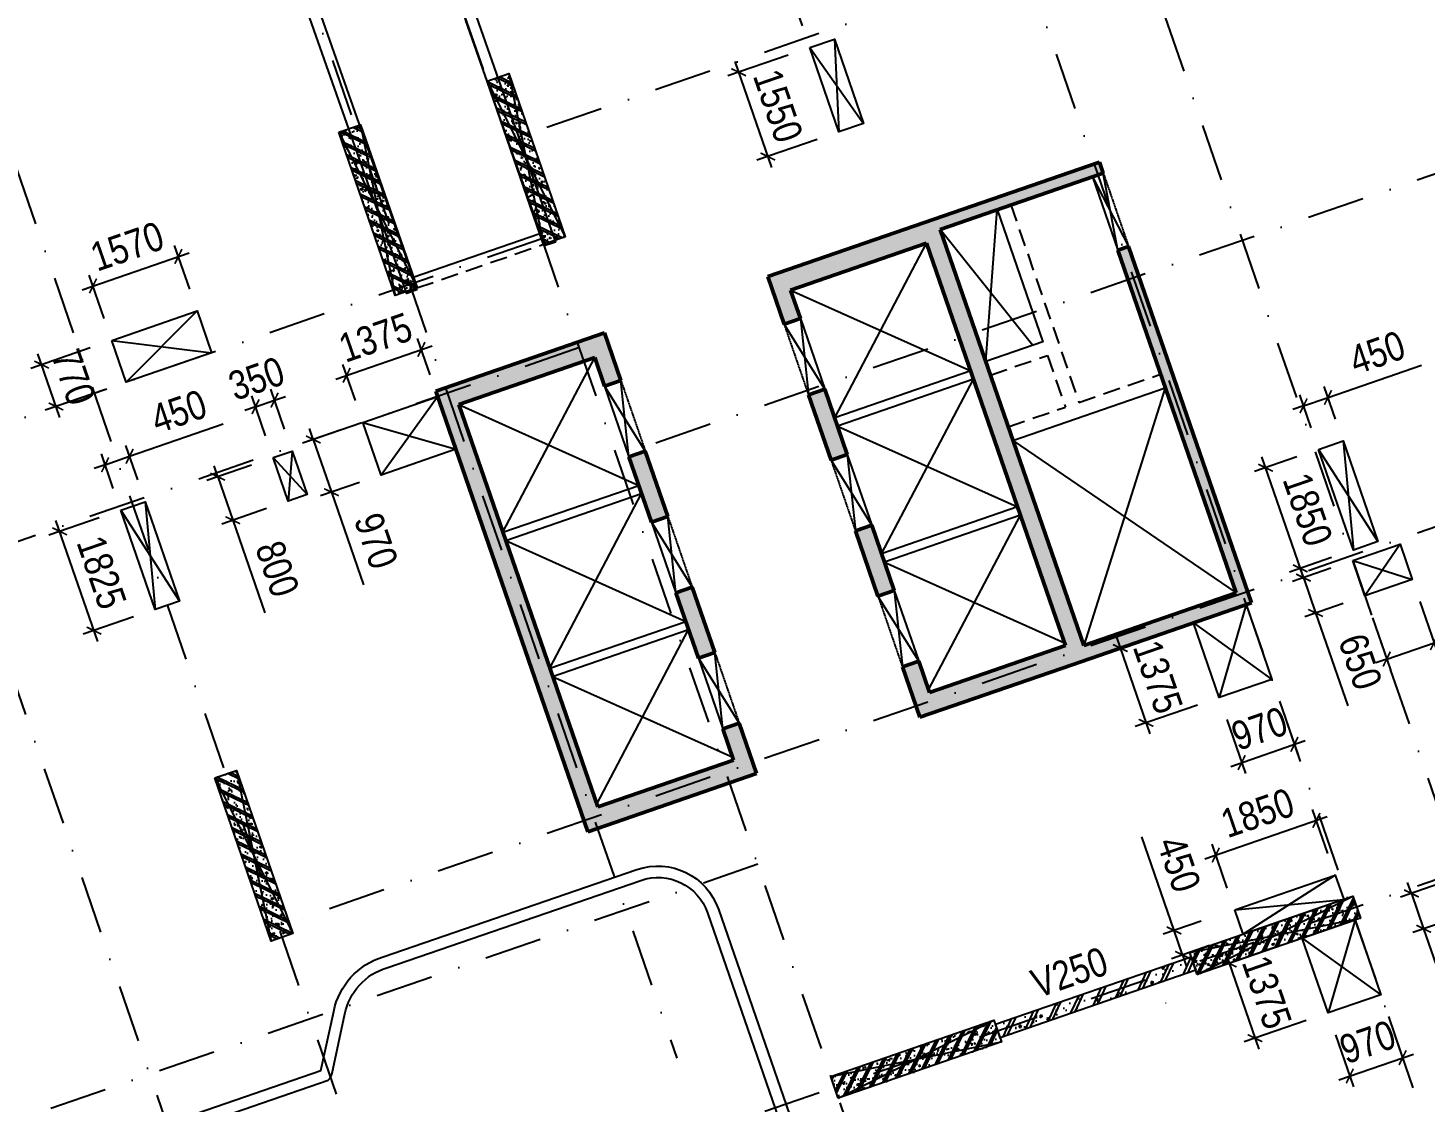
# Model space of a CAD drawing. Header units: millimetres. Extents: x -159515 to 1327256, y -225156 to 138737.
# Drawn here: x 66138 to 90417, y -161379 to -142713 of the extents above; entities that cross this region are included whole.
import ezdxf
from ezdxf.enums import TextEntityAlignment as Align

# ---------------------------------------------------------------- set-up
doc = ezdxf.new("R2010")
doc.units = ezdxf.units.MM
doc.header["$MEASUREMENT"] = 0
doc.linetypes.add('DASHDOT', pattern=[1, 0.5, -0.25, 0, -0.25])
doc.linetypes.add('DASHED', pattern=[4.5, 3, -1.5])
for name, color, linetype in [('ccu11-Khuat', 9, 'DASHED'), ('ccu11-Manh', 8, 'Continuous'), ('ccu11-Thay', 7, 'Continuous'), ('ccu12-Manh', 8, 'Continuous'), ('ccu12-Text', 31, 'Continuous'), ('KC2-COLUMN', 2, 'Continuous'), ('KC2-DIM', 251, 'Continuous'), ('KC2-HATCH', 252, 'Continuous'), ('KT-Luoi truc South Tower', 8, 'DASHDOT'), ('Xref_ST_MBDV Cot vach 30.7.2022|Xref_ST_MBDV Cot vach 30.7.2022|Xref_ST_MBDV Cot vach 30.7.2022|Xref_ST_MBDV Cot vach 30.7.2022|KC-Betong', 6, 'Continuous')]:
    doc.layers.add(name, color=color, linetype=linetype)
for name, color, linetype, lineweight in [('ccu12-Tencaukien', 9, 'Continuous', 15), ('KT-Kich thuoc', 159, 'Continuous', 18), ('xref.asix of  podium$0$xref.asix of  podium$0$ST_MBDV Cot vach 220805$0$KT-Net cot vach', 6, 'Continuous', 50)]:
    doc.layers.add(name, color=color, linetype=linetype, lineweight=lineweight)
doc.styles.add('Arial Narrow', font='ARIALN.TTF')
doc.dimstyles.new('ccu12-200', dxfattribs={"dimscale": 200, "dimtxt": 2.5, "dimasz": 1, "dimexe": 1, "dimexo": 2, "dimgap": 1, "dimtad": 1, "dimdec": 0, "dimrnd": 5, "dimdsep": 46, "dimtxsty": 'Arial Narrow', "dimblk": 'ARCHTICK', "dimcen": -1, "dimdle": 1, "dimclrd": 256, "dimclre": 256, "dimclrt": 3, "dimadec": 0, "dimazin": 2, "dimtfac": 0.1, "dimtdec": 0, "dimtmove": 0, "dimatfit": 1, "dimldrblk": 'ARCHTICK', "dimfxl": 1, "dimtvp": 0.833333, "dimtolj": 1, "dimtzin": 12, "dimarcsym": 0})
pattern_1 = [(50, (-550, 3050), (286.904, -25.101), [30, -330]), (355, (-550, 3050), (-55.5, 300.877), [24, -264]), (100.451, (-526.1, 3047.9), (231.404, 275.776), [25.496, -280.457]), (46.184, (-550, 3130), (426.896, -66.208), [45, -495]), (96.636, (-514.43, 3124.5), (373.865, 389.647), [38.244, -420.685]), (351.184, (-550, 3130), (373.865, 389.65), [36, -396]), (21, (-510, 3110), (238.763, -161.048), [30, -330]), (326, (-510, 3110), (97.326, 290.06), [24, -264]), (71.451, (-490.1, 3096.58), (336.09, 129.012), [25.496, -280.457]), (37.5, (-550, 3050), (4.864, 133.1575), [0, -260.8, 0, -268, 0, -265]), (7.5, (-550, 3050), (105.228, 157.7647), [0, -152.8, 0, -254.8, 0, -101]), (327.5, (-639.2, 3050), (213.529, -9.022), [0, -100, 0, -312, 0, -414]), (317.5, (-679.2, 3050), (233.274, 40.042), [0, -130, 0, -207.2, 0, -294]), (45, (-550, 3050), (-120.208, 120.208), []), (45, (-550, 3099), (-120.208, 120.208), [])]

# ---------------------------------------------------------------- blocks, each defined once
blk = doc.blocks.new('Asix South Tower')
at = {"layer": 'KT-Luoi truc South Tower', "ltscale": 2000}
for p, q in [((-61527.4, 64693.7), (-45306.5, 17710.6)), ((-63417.9, 64041.1), (-47197, 17057.9)), ((-72397.8, 60940.8), (-54232.5, 8325.6)), ((-74690, 60149.4), (-64788, 31468.5)), ((-80172.4, 58256.6), (-62007.1, 5641.4)), ((-82960.9, 57293.9), (-64795.6, 4678.7)), ((-43415.2, 55801.6), (-67725.7, 47408.4)), ((-41522.4, 50319.2), (-65827.2, 41928)), ((-67132.6, 45709), (-110541.5, 30722.1)), ((-39629.6, 44836.7), (-71714.8, 33759.3)), ((-66479.9, 43818.5), (-109888.9, 28831.6)), ((-37736.8, 39354.3), (-105450.5, 15976.2)), ((-63379.6, 34838.6), (-106788.6, 19851.7))]:
    blk.add_line(p, q, dxfattribs=at)
blk = doc.blocks.new('_ArchTick')
at = {"color": 0, "const_width": 0.15}
blk.add_lwpolyline([(-0.5, -0.5), (0.5, 0.5)], dxfattribs=at)
blk = doc.blocks.new('*D824')
at = {"layer": 'Defpoints', "color": 0, "transparency": 16777216}
for p in [(68753, -146684), (69080, -147631), (67596, -148143)]:
    blk.add_point(p, dxfattribs=at)
at = {"layer": 'KC2-DIM', "lineweight": -2, "transparency": 16777216}
for p, q in [((67080, -147262), (68942, -146619)), ((68949, -147253), (68688, -146495)), ((67465, -147765), (67204, -147008))]:
    blk.add_line(p, q, dxfattribs=at)
at = {"layer": 'KC2-DIM', "lineweight": -2, "transparency": 16777216, "xscale": 200, "yscale": 200, "zscale": 200}
for p, rotation in [((68753, -146684), 19.04713882331331), ((67269, -147197), 199.0471388233133)]:
    blk.add_blockref('_ArchTick', p, dxfattribs=dict(at, rotation=rotation))
at = {"layer": 'KC2-DIM', "color": 3, "transparency": 16777216, "insert": (67863, -146510), "char_height": 500, "attachment_point": 5, "rotation": 19.0471, "style": 'Arial Narrow'}
blk.add_mtext('\\A1;1570', dxfattribs=at)
blk = doc.blocks.new('*D825')
at = {"layer": 'Defpoints', "color": 0, "transparency": 16777216}
for p in [(67596, -148143), (66376, -148564), (67847, -148871)]:
    blk.add_point(p, dxfattribs=at)
at = {"layer": 'KC2-DIM', "lineweight": -2, "transparency": 16777216}
for p, q in [((67218, -148274), (66187, -148630)), ((66692, -149481), (66311, -148375)), ((67469, -149001), (66438, -149357))]:
    blk.add_line(p, q, dxfattribs=at)
at = {"layer": 'KC2-DIM', "lineweight": -2, "transparency": 16777216, "xscale": 200, "yscale": 200, "zscale": 200}
for p, rotation in [((66376, -148564), 109.047137920158), ((66627, -149292), 289.047137920158)]:
    blk.add_blockref('_ArchTick', p, dxfattribs=dict(at, rotation=rotation))
at = {"layer": 'KC2-DIM', "color": 3, "transparency": 16777216, "insert": (66932, -148780), "char_height": 500, "attachment_point": 5, "rotation": 289.0471, "style": 'Arial Narrow'}
blk.add_mtext('\\A1;770', dxfattribs=at)
blk = doc.blocks.new('*D826')
at = {"layer": 'Defpoints', "color": 0, "transparency": 16777216}
for p in [(67752, -151094), (66690, -151461), (68348, -152819)]:
    blk.add_point(p, dxfattribs=at)
at = {"layer": 'KC2-DIM', "lineweight": -2, "transparency": 16777216}
for p, q in [((67374, -151224), (66501, -151526)), ((67351, -153375), (66625, -151272)), ((67970, -152949), (67096, -153251))]:
    blk.add_line(p, q, dxfattribs=at)
at = {"layer": 'KC2-DIM', "lineweight": -2, "transparency": 16777216, "xscale": 200, "yscale": 200, "zscale": 200}
for p, rotation in [((66690, -151461), 109.0471379537081), ((67285, -153186), 289.0471379537081)]:
    blk.add_blockref('_ArchTick', p, dxfattribs=dict(at, rotation=rotation))
at = {"layer": 'KC2-DIM', "color": 3, "transparency": 16777216, "insert": (67418, -152175), "char_height": 500, "attachment_point": 5, "rotation": 289.0471, "style": 'Arial Narrow'}
blk.add_mtext('\\A1;1825', dxfattribs=at)
blk = doc.blocks.new('*D827')
at = {"layer": 'Defpoints', "color": 0, "transparency": 16777216}
for p in [(67905, -150157), (68178, -150947), (67752, -151094)]:
    blk.add_point(p, dxfattribs=at)
at = {"layer": 'KC2-DIM', "lineweight": -2, "transparency": 16777216}
for p, q in [((67905, -150157), (69532, -149595)), ((68047, -150569), (67840, -149968)), ((67622, -150716), (67414, -150115)), ((67480, -150304), (67905, -150157)), ((67480, -150304), (67290, -150369))]:
    blk.add_line(p, q, dxfattribs=at)
at = {"layer": 'KC2-DIM', "lineweight": -2, "transparency": 16777216, "xscale": 200, "yscale": 200, "zscale": 200}
for p, rotation in [((67905, -150157), 199.0471379536534), ((67480, -150304), 19.04713795365346)]:
    blk.add_blockref('_ArchTick', p, dxfattribs=dict(at, rotation=rotation))
at = {"layer": 'KC2-DIM', "color": 3, "transparency": 16777216, "insert": (68759, -149380), "char_height": 500, "attachment_point": 5, "rotation": 19.0471, "style": 'Arial Narrow'}
blk.add_mtext('\\A1;450', dxfattribs=at)
blk = doc.blocks.new('*D828')
at = {"layer": 'Defpoints', "color": 0, "transparency": 16777216}
for p in [(70399, -150180), (70660, -150936), (69698, -151268)]:
    blk.add_point(p, dxfattribs=at)
at = {"layer": 'KC2-DIM', "lineweight": -2, "transparency": 16777216}
for p, q in [((70021, -150311), (69248, -150577)), ((69437, -150512), (69372, -150323)), ((69437, -150512), (69698, -151268)), ((70282, -151067), (69509, -151334)), ((69698, -151268), (70254, -152880))]:
    blk.add_line(p, q, dxfattribs=at)
at = {"layer": 'KC2-DIM', "lineweight": -2, "transparency": 16777216, "xscale": 200, "yscale": 200, "zscale": 200}
for p, rotation in [((69437, -150512), 289.0471379535942), ((69698, -151268), 109.0471379535943)]:
    blk.add_blockref('_ArchTick', p, dxfattribs=dict(at, rotation=rotation))
at = {"layer": 'KC2-DIM', "color": 3, "transparency": 16777216, "insert": (70472, -152114), "char_height": 500, "attachment_point": 5, "rotation": 289.0471, "style": 'Arial Narrow'}
blk.add_mtext('\\A1;800', dxfattribs=at)
blk = doc.blocks.new('*D829')
at = {"layer": 'Defpoints', "color": 0, "transparency": 16777216}
for p in [(70424, -149181), (70399, -150180), (70730, -150066)]:
    blk.add_point(p, dxfattribs=at)
at = {"layer": 'KC2-DIM', "lineweight": -2, "transparency": 16777216}
for p, q in [((70599, -149688), (70359, -148992)), ((70094, -149295), (69905, -149361)), ((70268, -149802), (70028, -149106)), ((70094, -149295), (70424, -149181)), ((70424, -149181), (70613, -149116))]:
    blk.add_line(p, q, dxfattribs=at)
at = {"layer": 'KC2-DIM', "lineweight": -2, "transparency": 16777216, "xscale": 200, "yscale": 200, "zscale": 200}
for p, rotation in [((70424, -149181), 199.0471379536431), ((70094, -149295), 19.04713795364307)]:
    blk.add_blockref('_ArchTick', p, dxfattribs=dict(at, rotation=rotation))
at = {"layer": 'KC2-DIM', "color": 3, "transparency": 16777216, "insert": (70110, -148808), "char_height": 500, "attachment_point": 5, "rotation": 19.0471, "style": 'Arial Narrow'}
blk.add_mtext('\\A1;350', dxfattribs=at)
blk = doc.blocks.new('*D830')
at = {"layer": 'Defpoints', "color": 0, "transparency": 16777216}
for p in [(72976, -148300), (73259, -149119), (71959, -149567)]:
    blk.add_point(p, dxfattribs=at)
at = {"layer": 'KC2-DIM', "lineweight": -2, "transparency": 16777216}
for p, q in [((71488, -148814), (73165, -148235)), ((73128, -148741), (72911, -148111)), ((71829, -149189), (71612, -148560))]:
    blk.add_line(p, q, dxfattribs=at)
at = {"layer": 'KC2-DIM', "lineweight": -2, "transparency": 16777216, "xscale": 200, "yscale": 200, "zscale": 200}
for p, rotation in [((72976, -148300), 19.04711306882245), ((71677, -148749), 199.0471130688225)]:
    blk.add_blockref('_ArchTick', p, dxfattribs=dict(at, rotation=rotation))
at = {"layer": 'KC2-DIM', "color": 3, "transparency": 16777216, "insert": (72178, -148094), "char_height": 500, "attachment_point": 5, "rotation": 19.0471, "style": 'Arial Narrow'}
blk.add_mtext('\\A1;1375', dxfattribs=at)
blk = doc.blocks.new('*D831')
at = {"layer": 'Defpoints', "color": 0, "transparency": 16777216}
for p in [(71959, -149567), (72276, -150484), (71414, -150782)]:
    blk.add_point(p, dxfattribs=at)
at = {"layer": 'KC2-DIM', "lineweight": -2, "transparency": 16777216}
for p, q in [((71581, -149698), (70908, -149930)), ((71097, -149865), (71032, -149676)), ((71097, -149865), (71414, -150782)), ((71898, -150615), (71225, -150847)), ((71414, -150782), (71970, -152393))]:
    blk.add_line(p, q, dxfattribs=at)
at = {"layer": 'KC2-DIM', "lineweight": -2, "transparency": 16777216, "xscale": 200, "yscale": 200, "zscale": 200}
for p, rotation in [((71097, -149865), 289.0471379536547), ((71414, -150782), 109.0471379536547)]:
    blk.add_blockref('_ArchTick', p, dxfattribs=dict(at, rotation=rotation))
at = {"layer": 'KC2-DIM', "color": 3, "transparency": 16777216, "insert": (72188, -151628), "char_height": 500, "attachment_point": 5, "rotation": 289.0471, "style": 'Arial Narrow'}
blk.add_mtext('\\A1;970', dxfattribs=at)
blk = doc.blocks.new('*D832')
at = {"layer": 'Defpoints', "color": 0, "transparency": 16777216}
for p in [(79918, -142231), (80152, -142909), (79727, -143056)]:
    blk.add_point(p, dxfattribs=at)
at = {"layer": 'KC2-DIM', "lineweight": -2, "transparency": 16777216}
for p, q in [((79918, -142231), (81545, -141669)), ((79596, -142678), (79428, -142188)), ((79493, -142377), (79918, -142231)), ((80022, -142531), (79853, -142042)), ((79493, -142377), (79304, -142443))]:
    blk.add_line(p, q, dxfattribs=at)
at = {"layer": 'KC2-DIM', "lineweight": -2, "transparency": 16777216, "xscale": 200, "yscale": 200, "zscale": 200}
for p, rotation in [((79493, -142377), 19.04713795400918), ((79918, -142231), 199.0471379540092)]:
    blk.add_blockref('_ArchTick', p, dxfattribs=dict(at, rotation=rotation))
at = {"layer": 'KC2-DIM', "color": 3, "transparency": 16777216, "insert": (80772, -141454), "char_height": 500, "attachment_point": 5, "rotation": 19.0471, "style": 'Arial Narrow'}
blk.add_mtext('\\A1;450', dxfattribs=at)
blk = doc.blocks.new('*D833')
at = {"layer": 'Defpoints', "color": 0, "transparency": 16777216}
for p in [(79727, -143056), (80233, -144521), (78996, -144948)]:
    blk.add_point(p, dxfattribs=at)
at = {"layer": 'KC2-DIM', "lineweight": -2, "transparency": 16777216}
for p, q in [((79349, -143186), (78301, -143548)), ((78425, -143294), (79061, -145137)), ((79855, -144651), (78807, -145013))]:
    blk.add_line(p, q, dxfattribs=at)
at = {"layer": 'KC2-DIM', "lineweight": -2, "transparency": 16777216, "xscale": 200, "yscale": 200, "zscale": 200}
for p, rotation in [((78490, -143483), 109.0471379540089), ((78996, -144948), 289.0471379540089)]:
    blk.add_blockref('_ArchTick', p, dxfattribs=dict(at, rotation=rotation))
at = {"layer": 'KC2-DIM', "color": 3, "transparency": 16777216, "insert": (79173, -144067), "char_height": 500, "attachment_point": 5, "rotation": 289.0471, "style": 'Arial Narrow'}
blk.add_mtext('\\A1;1550', dxfattribs=at)
blk = doc.blocks.new('*D834')
at = {"layer": 'Defpoints', "color": 0, "transparency": 16777216}
for p in [(88567, -150038), (87645, -150356), (89171, -151787)]:
    blk.add_point(p, dxfattribs=at)
at = {"layer": 'KC2-DIM', "lineweight": -2, "transparency": 16777216}
for p, q in [((88189, -150168), (87456, -150422)), ((88314, -152294), (87580, -150167)), ((88793, -151917), (88060, -152170))]:
    blk.add_line(p, q, dxfattribs=at)
at = {"layer": 'KC2-DIM', "lineweight": -2, "transparency": 16777216, "xscale": 200, "yscale": 200, "zscale": 200}
for p, rotation in [((87645, -150356), 109.0471379299585), ((88249, -152105), 289.0471379299585)]:
    blk.add_blockref('_ArchTick', p, dxfattribs=dict(at, rotation=rotation))
at = {"layer": 'KC2-DIM', "color": 3, "transparency": 16777216, "insert": (88377, -151082), "char_height": 500, "attachment_point": 5, "rotation": 289.0471, "style": 'Arial Narrow'}
blk.add_mtext('\\A1;1850', dxfattribs=at)
blk = doc.blocks.new('*D835')
at = {"layer": 'Defpoints', "color": 0, "transparency": 16777216}
for p in [(89160, -151970), (89373, -152585), (88516, -152880)]:
    blk.add_point(p, dxfattribs=at)
at = {"layer": 'KC2-DIM', "lineweight": -2, "transparency": 16777216}
for p, q in [((88782, -152101), (88115, -152331)), ((88304, -152266), (88239, -152077)), ((88304, -152266), (88516, -152880)), ((88994, -152715), (88327, -152945)), ((88516, -152880), (89073, -154494))]:
    blk.add_line(p, q, dxfattribs=at)
at = {"layer": 'KC2-DIM', "lineweight": -2, "transparency": 16777216, "xscale": 200, "yscale": 200, "zscale": 200}
for p, rotation in [((88304, -152266), 289.0471379537651), ((88516, -152880), 109.0471379537651)]:
    blk.add_blockref('_ArchTick', p, dxfattribs=dict(at, rotation=rotation))
at = {"layer": 'KC2-DIM', "color": 3, "transparency": 16777216, "insert": (89291, -153727), "char_height": 500, "attachment_point": 5, "rotation": 289.0471, "style": 'Arial Narrow'}
blk.add_mtext('\\A1;650', dxfattribs=at)
blk = doc.blocks.new('*D836')
at = {"layer": 'Defpoints', "color": 0, "transparency": 16777216}
for p in [(88731, -149133), (88567, -150038), (88993, -149891)]:
    blk.add_point(p, dxfattribs=at)
at = {"layer": 'KC2-DIM', "lineweight": -2, "transparency": 16777216}
for p, q in [((88731, -149133), (90358, -148572)), ((88862, -149513), (88666, -148944)), ((88306, -149280), (88117, -149345)), ((88437, -149660), (88240, -149091)), ((88306, -149280), (88731, -149133))]:
    blk.add_line(p, q, dxfattribs=at)
at = {"layer": 'KC2-DIM', "lineweight": -2, "transparency": 16777216, "xscale": 200, "yscale": 200, "zscale": 200}
for p, rotation in [((88731, -149133), 199.0471379299622), ((88306, -149280), 19.04713792996225)]:
    blk.add_blockref('_ArchTick', p, dxfattribs=dict(at, rotation=rotation))
at = {"layer": 'KC2-DIM', "color": 3, "transparency": 16777216, "insert": (89585, -148357), "char_height": 500, "attachment_point": 5, "rotation": 19.0471, "style": 'Arial Narrow'}
blk.add_mtext('\\A1;450', dxfattribs=at)
blk = doc.blocks.new('*D837')
at = {"layer": 'Defpoints', "color": 0, "transparency": 16777216}
for p in [(90195, -152301), (89373, -152585), (90573, -153396)]:
    blk.add_point(p, dxfattribs=at)
at = {"layer": 'KC2-DIM', "lineweight": -2, "transparency": 16777216}
for p, q in [((90325, -152679), (90638, -153585)), ((90573, -153396), (92184, -152840)), ((89503, -152963), (89816, -153869)), ((89751, -153680), (90573, -153396)), ((89751, -153680), (89562, -153745))]:
    blk.add_line(p, q, dxfattribs=at)
at = {"layer": 'KC2-DIM', "lineweight": -2, "transparency": 16777216, "xscale": 200, "yscale": 200, "zscale": 200}
for p, rotation in [((90573, -153396), 199.04713748354), ((89751, -153680), 19.04713748353999)]:
    blk.add_blockref('_ArchTick', p, dxfattribs=dict(at, rotation=rotation))
at = {"layer": 'KC2-DIM', "color": 3, "transparency": 16777216, "insert": (91419, -152622), "char_height": 500, "attachment_point": 5, "rotation": 19.0471, "style": 'Arial Narrow'}
blk.add_mtext('\\A1;870', dxfattribs=at)
blk = doc.blocks.new('*D838')
at = {"layer": 'Defpoints', "color": 0, "transparency": 16777216}
for p in [(87757, -154034), (86840, -154351), (88147, -155163)]:
    blk.add_point(p, dxfattribs=at)
at = {"layer": 'KC2-DIM', "lineweight": -2, "transparency": 16777216}
for p, q in [((87888, -154412), (88212, -155352)), ((86971, -154729), (87295, -155669)), ((87041, -155545), (88336, -155098))]:
    blk.add_line(p, q, dxfattribs=at)
at = {"layer": 'KC2-DIM', "lineweight": -2, "transparency": 16777216, "xscale": 200, "yscale": 200, "zscale": 200}
for p, rotation in [((88147, -155163), 19.0471397056502), ((87230, -155480), 199.0471397056502)]:
    blk.add_blockref('_ArchTick', p, dxfattribs=dict(at, rotation=rotation))
at = {"layer": 'KC2-DIM', "color": 3, "transparency": 16777216, "insert": (87540, -154891), "char_height": 500, "attachment_point": 5, "rotation": 19.0471, "style": 'Arial Narrow'}
blk.add_mtext('\\A1;970', dxfattribs=at)
blk = doc.blocks.new('*D839')
at = {"layer": 'Defpoints', "color": 0, "transparency": 16777216}
for p in [(86391, -153051), (86840, -154351), (85569, -154789)]:
    blk.add_point(p, dxfattribs=at)
at = {"layer": 'KC2-DIM', "lineweight": -2, "transparency": 16777216}
for p, q in [((86013, -153181), (84932, -153555)), ((85055, -153301), (85635, -154978)), ((86462, -154481), (85380, -154855))]:
    blk.add_line(p, q, dxfattribs=at)
at = {"layer": 'KC2-DIM', "lineweight": -2, "transparency": 16777216, "xscale": 200, "yscale": 200, "zscale": 200}
for p, rotation in [((85121, -153490), 109.0471397056496), ((85569, -154789), 289.0471397056496)]:
    blk.add_blockref('_ArchTick', p, dxfattribs=dict(at, rotation=rotation))
at = {"layer": 'KC2-DIM', "color": 3, "transparency": 16777216, "insert": (85775, -153991), "char_height": 500, "attachment_point": 5, "rotation": 289.0471, "style": 'Arial Narrow'}
blk.add_mtext('\\A1;1375', dxfattribs=at)
blk = doc.blocks.new('*D840')
at = {"layer": 'Defpoints', "color": 0, "transparency": 16777216}
for p in [(88529, -156484), (88858, -157436), (87109, -158040)]:
    blk.add_point(p, dxfattribs=at)
at = {"layer": 'KC2-DIM', "lineweight": -2, "transparency": 16777216}
for p, q in [((88727, -157058), (88464, -156295)), ((86591, -157153), (88718, -156419)), ((86978, -157662), (86715, -156899))]:
    blk.add_line(p, q, dxfattribs=at)
at = {"layer": 'KC2-DIM', "lineweight": -2, "transparency": 16777216, "xscale": 200, "yscale": 200, "zscale": 200}
for p, rotation in [((88529, -156484), 19.04713971614257), ((86780, -157088), 199.0471397161426)]:
    blk.add_blockref('_ArchTick', p, dxfattribs=dict(at, rotation=rotation))
at = {"layer": 'KC2-DIM', "color": 3, "transparency": 16777216, "insert": (87506, -156356), "char_height": 500, "attachment_point": 5, "rotation": 19.0471, "style": 'Arial Narrow'}
blk.add_mtext('\\A1;1850', dxfattribs=at)
blk = doc.blocks.new('*D841')
at = {"layer": 'Defpoints', "color": 0, "transparency": 16777216}
for p in [(86903, -158105), (86056, -158397), (87050, -158530)]:
    blk.add_point(p, dxfattribs=at)
at = {"layer": 'KC2-DIM', "lineweight": -2, "transparency": 16777216}
for p, q in [((86056, -158397), (85495, -156770)), ((86525, -158235), (85867, -158462)), ((86202, -158822), (86056, -158397)), ((86672, -158661), (86013, -158888)), ((86202, -158822), (86268, -159012))]:
    blk.add_line(p, q, dxfattribs=at)
at = {"layer": 'KC2-DIM', "lineweight": -2, "transparency": 16777216, "xscale": 200, "yscale": 200, "zscale": 200}
for p, rotation in [((86056, -158397), 289.0228909016391), ((86202, -158822), 109.0228909016391)]:
    blk.add_blockref('_ArchTick', p, dxfattribs=dict(at, rotation=rotation))
at = {"layer": 'KC2-DIM', "color": 3, "transparency": 16777216, "insert": (86140, -157246), "char_height": 500, "attachment_point": 5, "rotation": 289.0229, "style": 'Arial Narrow'}
blk.add_mtext('\\A1;450', dxfattribs=at)
blk = doc.blocks.new('*D842')
at = {"layer": 'Defpoints', "color": 0, "transparency": 16777216}
for p in [(88283, -158531), (88732, -159830), (87462, -160269)]:
    blk.add_point(p, dxfattribs=at)
at = {"layer": 'KC2-DIM', "lineweight": -2, "transparency": 16777216}
for p, q in [((87905, -158661), (86824, -159035)), ((86948, -158780), (87527, -160458)), ((88354, -159961), (87273, -160334))]:
    blk.add_line(p, q, dxfattribs=at)
at = {"layer": 'KC2-DIM', "lineweight": -2, "transparency": 16777216, "xscale": 200, "yscale": 200, "zscale": 200}
for p, rotation in [((87013, -158969), 109.0471386453418), ((87462, -160269), 289.0471386453418)]:
    blk.add_blockref('_ArchTick', p, dxfattribs=dict(at, rotation=rotation))
at = {"layer": 'KC2-DIM', "color": 3, "transparency": 16777216, "insert": (87668, -159471), "char_height": 500, "attachment_point": 5, "rotation": 289.0471, "style": 'Arial Narrow'}
blk.add_mtext('\\A1;1375', dxfattribs=at)
blk = doc.blocks.new('*D843')
at = {"layer": 'Defpoints', "color": 0, "transparency": 16777216}
for p in [(89649, -159514), (88732, -159830), (90027, -160609)]:
    blk.add_point(p, dxfattribs=at)
at = {"layer": 'KC2-DIM', "lineweight": -2, "transparency": 16777216}
for p, q in [((89780, -159892), (90092, -160798)), ((88863, -160209), (89175, -161115)), ((88921, -160991), (90216, -160544))]:
    blk.add_line(p, q, dxfattribs=at)
at = {"layer": 'KC2-DIM', "lineweight": -2, "transparency": 16777216, "xscale": 200, "yscale": 200, "zscale": 200}
for p, rotation in [((90027, -160609), 19.04713795377094), ((89110, -160926), 199.0471379537709)]:
    blk.add_blockref('_ArchTick', p, dxfattribs=dict(at, rotation=rotation))
at = {"layer": 'KC2-DIM', "color": 3, "transparency": 16777216, "insert": (89420, -160337), "char_height": 500, "attachment_point": 5, "rotation": 19.0471, "style": 'Arial Narrow'}
blk.add_mtext('\\A1;970', dxfattribs=at)
blk = doc.blocks.new('*D861')
at = {"layer": 'Defpoints', "color": 0, "transparency": 16777216}
for p in [(91053, -157453), (91265, -158067), (90393, -158368)]:
    blk.add_point(p, dxfattribs=at)
at = {"layer": 'KC2-DIM', "lineweight": -2, "transparency": 16777216}
for p, q in [((90181, -157754), (90115, -157565)), ((90675, -157583), (89992, -157819)), ((90181, -157754), (90393, -158368)), ((90887, -158198), (90204, -158434)), ((90393, -158368), (90950, -159982))]:
    blk.add_line(p, q, dxfattribs=at)
at = {"layer": 'KC2-DIM', "lineweight": -2, "transparency": 16777216, "xscale": 200, "yscale": 200, "zscale": 200}
for p, rotation in [((90181, -157754), 289.0471379537676), ((90393, -158368), 109.0471379537675)]:
    blk.add_blockref('_ArchTick', p, dxfattribs=dict(at, rotation=rotation))
at = {"layer": 'KC2-DIM', "color": 3, "transparency": 16777216, "insert": (91167, -159215), "char_height": 500, "attachment_point": 5, "rotation": 289.0471, "style": 'Arial Narrow'}
blk.add_mtext('\\A1;650', dxfattribs=at)
blk = doc.blocks.new('*U951')
h = blk.add_hatch()
h.set_pattern_fill('VATLIEU04', color=250, scale=40, style=0, pattern_type=2)
h.set_pattern_definition(pattern_1)
h.paths.add_polyline_path([(-475, -475), (-75, -475), (-75, 2525), (-475, 2525)])
at = {"color": 6, "ltscale": 0.25}
blk.add_lwpolyline([(-475, -475), (-75, -475), (-75, 2525), (-475, 2525)], close=True, dxfattribs=at)
at = {"layer": 'Defpoints', "linetype": 'ByBlock', "ltscale": 30}
for p, q in [((-75, -475), (-475, 2525)), ((-475, -475), (-75, 2525))]:
    blk.add_line(p, q, dxfattribs=at)
blk = doc.blocks.new('*U952')
h = blk.add_hatch()
h.set_pattern_fill('VATLIEU04', color=250, scale=40, style=0, pattern_type=2)
h.set_pattern_definition(pattern_1)
h.paths.add_polyline_path([(-475, -475), (-75, -475), (-75, 2525), (-475, 2525)])
at = {"color": 6, "ltscale": 0.25}
blk.add_lwpolyline([(-475, -475), (-75, -475), (-75, 2525), (-475, 2525)], close=True, dxfattribs=at)
at = {"layer": 'Defpoints', "linetype": 'ByBlock', "ltscale": 30}
for p, q in [((-75, -475), (-475, 2525)), ((-475, -475), (-75, 2525))]:
    blk.add_line(p, q, dxfattribs=at)
blk = doc.blocks.new('MBC-T8')
at = {"layer": 'Xref_ST_MBDV Cot vach 30.7.2022|Xref_ST_MBDV Cot vach 30.7.2022|Xref_ST_MBDV Cot vach 30.7.2022|Xref_ST_MBDV Cot vach 30.7.2022|KC-Betong', "linetype": 'ByBlock'}
for name, p, xscale, rotation in [('*U952', (-42507, 30684, 0), -1, 199.0471379540016), ('*U952', (-45083, 29795, 0), -1, 199.0471379540016), ('*U952', (-47240, 18577, 0), -1, 199.0471379540016), ('*U951', (-30476, 16060, 0), -0.9999999999999998, 289.0471379532163), ('*U951', (-36715, 13906, 0), -0.9999999999999998, 289.0471379532163)]:
    blk.add_blockref(name, p, dxfattribs=dict(at, xscale=xscale, rotation=rotation))
blk = doc.blocks.new('MBCV-T8')
at = {"layer": 'KC2-DIM'}
h = blk.add_hatch(dxfattribs=at)
h.set_pattern_fill('BT-01', color=256, scale=50, pattern_type=2)
h.set_pattern_definition([(50, (-1429347.16, -81778.67), (358.63009, -31.37607), [37.5, -412.5]), (355, (-1429347.16, -81778.67), (-69.37567, 376.09607), [30, -330]), (100.4514, (-1429317.27, -81781.3), (289.25469, 344.71977), [31.870095, -350.57106]), (46.1842, (-1429347.16, -81678.67), (533.62052, -82.75951), [56.25, -618.75]), (96.6356, (-1429302.7, -81685.57), (467.33135, 487.05894), [47.80514, -525.8565]), (351.1842, (-1429347.16, -81678.7), (467.33097, 487.0593), [45, -495]), (21, (-1429297.16, -81703.67), (298.453526, -201.309445), [37.5, -412.5]), (326, (-1429297.16, -81703.67), (121.65767, 362.57502), [30, -330]), (71.4514, (-1429272.3, -81720.45), (420.111314, 161.26525), [31.870095, -350.57106]), (37.5, (-1429347.16, -81778.67), (6.079928, 166.446927), [0, -326, 0, -335, 0, -331.25]), (7.5, (-1429347.16, -81778.67), (131.534769, 197.205856), [0, -191, 0, -318.5, 0, -126.25]), (327.5, (-1429458.66, -81778.67), (266.911218, -11.277436), [0, -125, 0, -390, 0, -517.5]), (317.5, (-1429508.66, -81778.67), (291.593085, 50.05249), [0, -162.5, 0, -259, 0, -367.5]), (45, (-1429347.16, -81778.67), (-150.26019, 150.26019), []), (45, (-1429347.16, -81717.42), (-150.26019, 150.26019), [])])
h.paths.add_polyline_path([(-4339, 12569), (-1503, 13548), (-1569, 13737), (-7335, 11747), (-7050, 10922), (-6766, 11020), (-6937, 11514), (-4574, 12330), (-2319, 5798), (-2159, 5335), (-4522, 4519), (-4710, 5065), (-4994, 4967), (-4691, 4090), (-2045, 5004), (1075, 6081), (-1063, 12272), (-1252, 12207), (804, 6252), (-1843, 5338)])
h.paths.add_polyline_path([(-10171, 10770), (-13102, 9758), (-10458, 2102), (-7528, 3114), (-7830, 3988), (-8113, 3890), (-7926, 3347), (-10289, 2531), (-12704, 9526), (-10341, 10341), (-10169, 9845), (-9886, 9943)])
h.paths.add_polyline_path([(-9461, 8714), (-9745, 8616), (-9353, 7482), (-9070, 7580)], flags=17)
h.paths.add_polyline_path([(-8646, 6351), (-8929, 6253), (-8538, 5119), (-8254, 5217)], flags=17)
h.paths.add_polyline_path([(-5526, 7428), (-5810, 7330), (-5418, 6196), (-5135, 6294)], flags=17)
h.paths.add_polyline_path([(-6342, 9791), (-6626, 9693), (-6234, 8559), (-5951, 8657)], flags=17)
at = {"layer": 'ccu11-Khuat', "color": 6, "ltscale": 0.2, "elevation": 0}
for points in [[(-1503, 13548), (-1063, 12272)], [(-7050, 10922), (-6626, 9693)], [(-9886, 9943), (-9461, 8714)], [(-6234, 8559), (-5810, 7330)], [(-9070, 7580), (-8646, 6351)], [(-5418, 6196), (-4994, 4967)], [(-8254, 5217), (-7830, 3988)]]:
    blk.add_lwpolyline(points, dxfattribs=at)
at = {"layer": 'ccu11-Manh', "elevation": 0}
for points in [[(-6170, 9292), (-4574, 12330)], [(-6937, 11514), (-3807, 10108)], [(-11937, 7304), (-10341, 10341)], [(-5354, 6929), (-3758, 9966)], [(-12704, 9526), (-9574, 8120)], [(-6121, 9151), (-2991, 7745)], [(-11121, 4941), (-9525, 7978)], [(-4538, 4566), (-2942, 7603)], [(-11888, 7162), (-8758, 5757)], [(-5305, 6787), (-2175, 5382)], [(-10305, 2578), (-8709, 5615)], [(-11072, 4799), (-7942, 3394)]]:
    blk.add_lwpolyline(points, dxfattribs=at)
at = {"layer": 'ccu11-Thay', "color": 6, "ltscale": 0.5, "elevation": 0}
for points in [[(-1692, 13483), (-1252, 12207)], [(-6766, 11020), (-6342, 9791)], [(-10169, 9845), (-9745, 8616)], [(-5951, 8657), (-5526, 7428)], [(-9353, 7482), (-8929, 6253)], [(-5135, 6294), (-4710, 5065)], [(-8538, 5119), (-8113, 3890)]]:
    blk.add_lwpolyline(points, dxfattribs=at)
at = {"layer": 'ccu12-Manh', "ltscale": 0.5}
for p, q in [((-1692, 13483, 0), (-1063, 12272, 0)), ((-1252, 12207, 0), (-1503, 13548, 0))]:
    blk.add_line(p, q, dxfattribs=at)
at = {"layer": 'KC2-DIM', "ltscale": 0.5, "elevation": 0}
for points in [[(-6766, 11020), (-6626, 9693)], [(-6342, 9791), (-7050, 10922)], [(-10169, 9845), (-9461, 8714)], [(-9745, 8616), (-9886, 9943)], [(-5526, 7428), (-6234, 8559)], [(-5951, 8657), (-5810, 7330)], [(-8929, 6253), (-9070, 7580)], [(-9353, 7482), (-8646, 6351)], [(-4710, 5065), (-5418, 6196)], [(-5135, 6294), (-4994, 4967)], [(-8538, 5119), (-7830, 3988)], [(-8113, 3890), (-8254, 5217)]]:
    blk.add_lwpolyline(points, dxfattribs=at)
at = {"layer": 'xref.asix of  podium$0$xref.asix of  podium$0$ST_MBDV Cot vach 220805$0$KT-Net cot vach', "extrusion": (-3.35283e-09, 1.99852e-08, 1)}
for p, q in [((-1569, 13737, 0), (-7335, 11747, 0)), ((-1503, 13548, 0), (-4339, 12569, 0)), ((-4339, 12569, 0), (-1843, 5338, 0)), ((-4574, 12330, 0), (-6937, 11514, 0)), ((-2319, 5798, 0), (-4574, 12330, 0)), ((804, 6252, 0), (-1252, 12207, 0)), ((1075, 6081, 0), (-1063, 12272, 0)), ((-10171, 10770, 0), (-13102, 9758, 0)), ((-9886, 9943, 0), (-10171, 10770, 0)), ((-10341, 10341, 0), (-12704, 9526, 0)), ((-10169, 9845, 0), (-10341, 10341, 0)), ((-13102, 9758, 0), (-10458, 2102, 0)), ((-12704, 9526, 0), (-10289, 2531, 0)), ((-2045, 5004, 0), (1075, 6081, 0)), ((-1843, 5338, 0), (804, 6252, 0)), ((-2159, 5335, 0), (-2319, 5798, 0)), ((-4522, 4519, 0), (-2159, 5335, 0)), ((-4994, 4967, 0), (-4691, 4090, 0)), ((-4710, 5065, 0), (-4522, 4519, 0)), ((-4691, 4090, 0), (-2045, 5004, 0)), ((-7926, 3347, 0), (-8113, 3890, 0)), ((-7528, 3114, 0), (-7830, 3988, 0)), ((-10289, 2531, 0), (-7926, 3347, 0)), ((-10458, 2102, 0), (-7528, 3114, 0))]:
    blk.add_line(p, q, dxfattribs=at)
at = {"layer": 'xref.asix of  podium$0$xref.asix of  podium$0$ST_MBDV Cot vach 220805$0$KT-Net cot vach', "color": 6, "extrusion": (-3.35283e-09, 1.99852e-08, 1)}
for p, q in [((-1503, 13548, 0), (-1569, 13737, 0)), ((-7335, 11747, 0), (-7050, 10922, 0)), ((-6937, 11514, 0), (-6766, 11020, 0)), ((-6342, 9791, 0), (-5951, 8657, 0)), ((-6626, 9693, 0), (-6234, 8559, 0)), ((-9353, 7482, 0), (-9745, 8616, 0)), ((-9070, 7580, 0), (-9461, 8714, 0)), ((-5810, 7330, 0), (-5418, 6196, 0)), ((-5526, 7428, 0), (-5135, 6294, 0)), ((-8254, 5217, 0), (-8646, 6351, 0)), ((-8538, 5119, 0), (-8929, 6253, 0))]:
    blk.add_line(p, q, dxfattribs=at)
at = {"layer": 'xref.asix of  podium$0$xref.asix of  podium$0$ST_MBDV Cot vach 220805$0$KT-Net cot vach', "color": 6}
for p, q in [((-1252, 12207, 0), (-1063, 12272, 0)), ((-6766, 11020, 0), (-7050, 10922, 0)), ((-9886, 9943, 0), (-10169, 9845, 0)), ((-6342, 9791, 0), (-6626, 9693, 0)), ((-9461, 8714, 0), (-9745, 8616, 0)), ((-5951, 8657, 0), (-6234, 8559, 0)), ((-9070, 7580, 0), (-9353, 7482, 0)), ((-5526, 7428, 0), (-5810, 7330, 0)), ((-8646, 6351, 0), (-8929, 6253, 0)), ((-5135, 6294, 0), (-5418, 6196, 0)), ((-8254, 5217, 0), (-8538, 5119, 0)), ((-7830, 3988, 0), (-8113, 3890, 0))]:
    blk.add_line(p, q, dxfattribs=at)
at = {"layer": 'xref.asix of  podium$0$xref.asix of  podium$0$ST_MBDV Cot vach 220805$0$KT-Net cot vach'}
blk.add_line((-4710, 5065, 0), (-4994, 4967, 0), dxfattribs=at)
blk.add_blockref('MBC-T8', (30901, -15834, 0))
blk = doc.blocks.new('*U192')
at = {"layer": 'ccu12-Tencaukien', "color": 8, "ltscale": 10000}
blk.add_line((361, -155), (354, -155), dxfattribs=at)
at = {"layer": 'ccu12-Text', "color": 2, "style": 'Arial Narrow', "width": 0.8}
blk.add_attdef('SH', text='', height=300, dxfattribs=at).set_placement((276, 6), align=Align.BOTTOM_RIGHT)
at = {"layer": 'ccu12-Text', "color": 31, "style": 'Arial Narrow', "width": 0.8}
for tag, p in [('(', (508, -75)), ('KT', (633, -75)), (')', (963, -75))]:
    blk.add_attdef(tag, text='', height=250, dxfattribs=at).set_placement(p, align=Align.BOTTOM_LEFT)

msp = doc.modelspace()

# ---------------------------------------------------------------- hatches: boundary and pattern name
at = {"layer": 'KC2-HATCH'}
h = msp.add_hatch(dxfattribs=at)
h.set_pattern_fill('BT-01', color=256, scale=70, angle=200, pattern_type=2)
h.set_pattern_definition([(250, (-78275.68, -207104.9), (-486.8266, -130.4448), [52.5, -577.5]), (195, (-78275.7, -207104.9), (271.354, -461.5616), [42, -462]), (300.4514, (-78316.25, -207115.75), (-215.4732, -592.0062), [44.6181, -490.7995]), (246.1842, (-78227.8, -207236.44), (-741.6426, -146.6367), [78.75, -866.25]), (296.6356, (-78289.6, -207248.66), (-381.5894, -864.5314), [66.9272, -736.199]), (191.1842, (-78227.8, -207236.44), (-381.5887, -864.5317), [63, -693]), (221, (-78305.54, -207227.5), (-489.029, 121.9286), [52.5, -577.5]), (166, (-78305.54, -207227.5), (13.562, -535.2458), [42, -462]), (271.4514, (-78346.3, -207217.33), (-475.4674, -413.3168), [44.6181, -490.7995]), (237.5, (-78275.68, -207104.88), (71.70091, -221.88377), [0, -456.4, 0, -469, 0, -463.75]), (207.5, (-78275.68, -207104.88), (-78.61543, -322.4206), [0, -267.4, 0, -445.9, 0, -176.75]), (167.5, (-78129, -207051.5), (-356.54026, -112.96837), [0, -175, 0, -546, 0, -724.5]), (157.5, (-78063.2, -207027.55), (-359.6445, -205.47053), [0, -227.5, 0, -362.6, 0, -514.5]), (245, (-78275.68, -207104.88), (269.62657, -125.72893), []), (245, (-78246.35, -207185.46), (269.62657, -125.72893), [])])
h.paths.add_polyline_path([(83031.6, -160264.4), (82950, -160028.1), (86352.8, -158852.8), (86434.4, -159089.1)])

# ---------------------------------------------------------------- linework, layer by layer
msp.add_line((72834.1, -147043.4), (75031.8, -146284.7))
for points in [[(105329.3, -163916.1), (102193.5, -163916.1), (102203.7, -162242.6, 0.0851587), (101913.3, -160478.2), (100178.7, -155463.7), (96051, -143533.1, 0.2604673), (93260, -141058.6), (78201.2, -136707.4, 0.435644), (73640, -140961.8, 0.1024814), (73743.9, -142582.8), (75049.7, -146310.2), (75041.2, -146313.2)], [(105329.3, -164116.1), (101992.3, -164116.1), (102003.7, -162241.4, 0.0851587), (101724.3, -160543.6), (99989.7, -155529.1), (95862.1, -143598.8, 0.260924), (93210.9, -141252.6), (78166.2, -136905.5, 0.4351578), (73840, -140975.8, 0.1029732), (73935, -142523.3), (75304.9, -146433.7), (75106.5, -146502.2)], [(72843.9, -147071.8), (72843, -147072.1), (70254.3, -139708.4, 0.3383369), (66380.9, -138172.2), (36945.1, -148327.3, 0.4594567), (34905, -153476.7), (43673.7, -167803.1, 0.2796886), (48639.9, -168834.4), (71357.3, -160996.7, 0.2042795), (71423.6, -160875.6), (71647.4, -159845.8, -0.2754116), (72375.3, -159045.2), (76787.7, -157527.4, -0.4141945), (77948.7, -158091.9), (86278, -182182.6, 0.3197537), (91098, -185616.1), (136235.4, -185616.1, 0.3653099), (141201.3, -181305.4, 0.1024343), (141192.4, -179683.5), (138751.2, -168212.8, 0.1326112), (137284.9, -165414.2, 0.0664995), (136153.7, -164499.8, 0.1376153), (134073.1, -163916.1), (108429.4, -163916.1)], [(72909.2, -147260.8), (72720.3, -147326.1), (70072.5, -139794.2, 0.3361243), (66440.6, -138363.1), (37010.4, -148516.3, 0.186797), (35107.7, -150124, 0.186797)], [(45628.1, -168708.1, 0.1611947), (48573.9, -168645.7), (71229, -160829.4), (71451.7, -159804.6, -0.2743066), (72313.5, -158855), (76722.5, -157338.3, -0.4141534), (78137.8, -158026.5), (86467, -182117.3, 0.3197537), (91098, -185416.1), (136233.9, -185416.1, 0.1514666), (138993.5, -184515.9, 0.1514666)], [(45628.1, -168708.1, 0.1611947), (48573.9, -168645.7), (71229, -160829.4), (71451.7, -159804.6, -0.2743066), (72313.5, -158855), (76722.5, -157338.3, -0.4141534), (78137.8, -158026.5), (86467, -182117.3, 0.3197537), (91098, -185416.1), (136233.9, -185416.1, 0.1514666), (138993.5, -184515.9)]]:
    msp.add_lwpolyline(points, format="xyb")
at = {"ltscale": 0.5, "elevation": 0}
for points in [[(82981.9, -145870.4), (83774.9, -148167.3), (82782.4, -148510)], [(82521.6, -148674), (80158.5, -149489.9)], [(82570.6, -148815.8), (80207.5, -149631.7)], [(83255.5, -149880.5), (85902.3, -148966.8)], [(74391.6, -151478.1), (76754.7, -150662.2)], [(74440.6, -151619.9), (76803.7, -150804)], [(83337.5, -151037.2), (80974.4, -151853)], [(83386.5, -151179), (81023.3, -151994.8)], [(75207.5, -153841.2), (77570.6, -153025.4)], [(75256.4, -153983), (77619.6, -153167.1)]]:
    msp.add_lwpolyline(points, dxfattribs=at)
at = {"layer": 'ccu11-Khuat', "ltscale": 100}
for p, q in [((83218.2, -145788.8), (84402.8, -149220)), ((72899.4, -147232.5), (75097.1, -146473.7))]:
    msp.add_line(p, q, dxfattribs=at)
at = {"layer": 'ccu11-Khuat', "ltscale": 100, "elevation": 0}
for points in [[(82864, -148746.3), (83856.5, -148403.6), (84166.4, -149301.6)], [(84402.8, -149220), (85820.7, -148730.5)], [(83174, -149644.2), (84166.4, -149301.6)]]:
    msp.add_lwpolyline(points, dxfattribs=at)
at = {"layer": 'ccu11-Manh'}
for p, q in [((80152.4, -142908.8), (80232.8, -144520.8)), ((79727, -143055.6), (80658.2, -144373.9)), ((69079.9, -147631), (67847.1, -148871.2)), ((67595.9, -148143.3), (69331.2, -148358.8)), ((73259.2, -149118.5), (72276, -150484.1)), ((71959.4, -149567.3), (73575.7, -150035.4)), ((88567.3, -150037.9), (89596.4, -151639.8)), ((88992.7, -149891.1), (89171.1, -151786.6)), ((70399, -150180), (70990.9, -150822)), ((70729.8, -150065.8), (70660.1, -150936.2)), ((68177.7, -150947), (68347.9, -152818.9)), ((67752.3, -151093.8), (68773.2, -152672)), ((89982.7, -151686.2), (89372.5, -152584.6)), ((89160.4, -151970.2), (90194.9, -152300.7)), ((87308.3, -152734.3), (86840.2, -154350.5)), ((86391.4, -153050.8), (87757.1, -154034)), ((88857.6, -157436.1), (87255.5, -158462.2)), ((87108.9, -158039.8), (89003.5, -157858.8)), ((89200.3, -158214.2), (88732.1, -159830.5)), ((88283.4, -158530.8), (89649, -159513.9))]:
    msp.add_line(p, q, dxfattribs=at)
at = {"layer": 'ccu11-Manh', "elevation": 0}
for points in [[(82782.4, -148510), (82981.9, -145870.4)], [(81989.4, -146213), (83601, -148227.3)]]:
    msp.add_lwpolyline(points, dxfattribs=at)
at = {"layer": 'ccu11-Thay'}
for points in [[(79727, -143055.6), (80152.4, -142908.8), (80658.2, -144373.9), (80232.8, -144520.8), (79727, -143055.6)], [(67595.9, -148143.3), (69079.9, -147631), (69331.2, -148358.8), (67847.1, -148871.2), (67595.9, -148143.3)], [(71959.4, -149567.3), (73259.2, -149118.5), (73575.7, -150035.4), (72276, -150484.1), (71960.5, -149566.9)], [(88567.3, -150037.9), (88992.7, -149891.1), (89596.4, -151639.8), (89171.1, -151786.6), (88567.3, -150037.9)], [(70399, -150180), (70729.8, -150065.8), (70990.9, -150822), (70660.1, -150936.2), (70399, -150180)], [(67752.3, -151093.8), (68177.7, -150947), (68773.2, -152672), (68347.9, -152818.9), (67752.3, -151093.8)], [(89160.4, -151970.2), (89982.7, -151686.2), (90194.9, -152300.7), (89372.5, -152584.6), (89160.4, -151970.2)], [(86391.4, -153050.8), (87308.3, -152734.3), (87757.1, -154034), (86840.2, -154350.5), (86391.4, -153050.8)], [(87108.9, -158039.8), (88857.6, -157436.1), (89003.5, -157858.8), (87255.5, -158462.2), (87109.6, -158039.6)], [(88283.4, -158530.8), (89200.3, -158214.2), (89649, -159513.9), (88732.1, -159830.5), (88283.4, -158530.8)]]:
    msp.add_lwpolyline(points, dxfattribs=at)
at = {"layer": 'ccu12-Manh', "ltscale": 0.5, "elevation": 0}
for points in [[(85902.3, -148966.8), (84485.9, -153444.2)], [(83255.7, -149880.4), (87132.6, -152530.4)]]:
    msp.add_lwpolyline(points, dxfattribs=at)
at = {"layer": 'KC2-COLUMN', "elevation": 0}
msp.add_lwpolyline([(83031.6, -160264.4), (82950, -160028.1), (86352.8, -158852.8), (86434.4, -159089.1)], close=True, dxfattribs=at)

# ---------------------------------------------------------------- block references
msp.add_blockref('MBCV-T8', (86328.4, -158782.3, 0))
at = {"layer": 'ccu12-Tencaukien', "extrusion": (7.34415e-07, -7.83226e-07, 1)}
ref = msp.add_blockref('*U192', (85270.3, -159365.3, 0.2), dxfattribs=dict(at, xscale=1.815893337873055, yscale=1.815893337873055, zscale=1.815893337873055, rotation=358.5718110349674))
ref.add_attrib('SH', 'V250', dxfattribs={"color": 2, "extrusion": (7.34415e-07, -7.83226e-07, 1), "height": 500, "rotation": 19.03488, "style": 'Arial Narrow'}).set_placement((84999.9, -159283.7, 0.2), align=Align.BOTTOM_RIGHT)
at = {"layer": 'KT-Kich thuoc'}
msp.add_blockref('Asix South Tower', (142202.4, -192086.3), dxfattribs=at)

# ---------------------------------------------------------------- dimensions: what is measured, and where the dimension line sits
at = {"layer": 'KC2-DIM'}
for p1, p2, distance, picture, middle in [((79727, -143055.6), (80152.4, -142908.8), 717.5, '*D832', (80772, -141454.2)), ((88567.3, -150037.9), (88992.7, -149891.1), 801.7, '*D836', (89584.8, -148356.8)), ((67752.3, -151093.8), (68177.7, -150947), 835.8, '*D827', (68758.7, -149380.5)), ((71959.4, -149567.3), (72276, -150484.1), -912, '*D831', (72187.7, -151627.8)), ((89171.1, -151786.6), (88567.3, -150037.9), 975.7, '*D834', (88377.3, -151082.1)), ((70399, -150180), (70660.1, -150936.2), -1017.7, '*D828', (70471.9, -152114.4)), ((68347.9, -152818.9), (67752.3, -151093.8), 1124.1, '*D826', (67417.9, -152174.6)), ((89160.4, -151970.2), (89372.5, -152584.6), -905.7, '*D835', (89290.5, -153727.3)), ((89372.5, -152584.6), (90194.9, -152300.7), -1158.8, '*D837', (91419.1, -152622.3)), ((87108.9, -158039.8), (88857.6, -157436.1), 1006.8, '*D840', (87506.1, -156355.9)), ((87049.9, -158530.2), (86903.3, -158104.8), 896.5, '*D841', (86140.5, -157246.1)), ((91053.2, -157452.6), (91265.3, -158067), -923.1, '*D861', (91166.9, -159215.5))]:
    dim = msp.add_aligned_dim(p1=p1, p2=p2, distance=distance, dimstyle='ccu12-200', override={"dimzin": 0}, dxfattribs=at)
    dim.commit()
    dim.dimension.update_dxf_attribs({"geometry": picture, "text_midpoint": middle})
for base, p1, p2, angle, picture, middle in [((78995.7, -144947.9), (79727, -143055.6), (80232.8, -144520.8), 289.04714, '*D833', (78742.8, -144215.3)), ((68753.1, -146684.5), (67595.9, -148143.3), (69079.9, -147631), 19.04714, '*D824', (68011.1, -146940.7)), ((72976.4, -148300.2), (71959.4, -149567.3), (73258.9, -149118.6), 19.04711, '*D830', (72326.6, -148524.5)), ((66376, -148564.5), (67847.2, -148871), (67596, -148143.3), 109.04714, '*D825', (66501.6, -148928.3)), ((70424.4, -149181.3), (70399, -150180), (70729.8, -150065.8), 19.04714, '*D829', (70259, -149238.4)), ((85569.4, -154789.3), (86391.4, -153050.8), (86840.2, -154350.5), 289.04714, '*D839', (85345, -154139.4)), ((88146.8, -155163), (86840.2, -154350.5), (87757.1, -154034), 19.04714, '*D838', (87688.4, -155321.2)), ((87461.8, -160269), (88283.4, -158530.8), (88732.1, -159830.5), 289.04714, '*D842', (87237.5, -159619.2)), ((90027.1, -160609.1), (88732.1, -159830.5), (89649, -159513.9), 19.04714, '*D843', (89568.7, -160767.4))]:
    dim = msp.add_linear_dim(base=base, p1=p1, p2=p2, angle=angle, dimstyle='ccu12-200', override={"dimzin": 0}, dxfattribs=at)
    dim.commit()
    dim.dimension.update_dxf_attribs({"geometry": picture, "text_midpoint": middle, "dimtype": 161})

doc.saveas('drawing.dxf')
